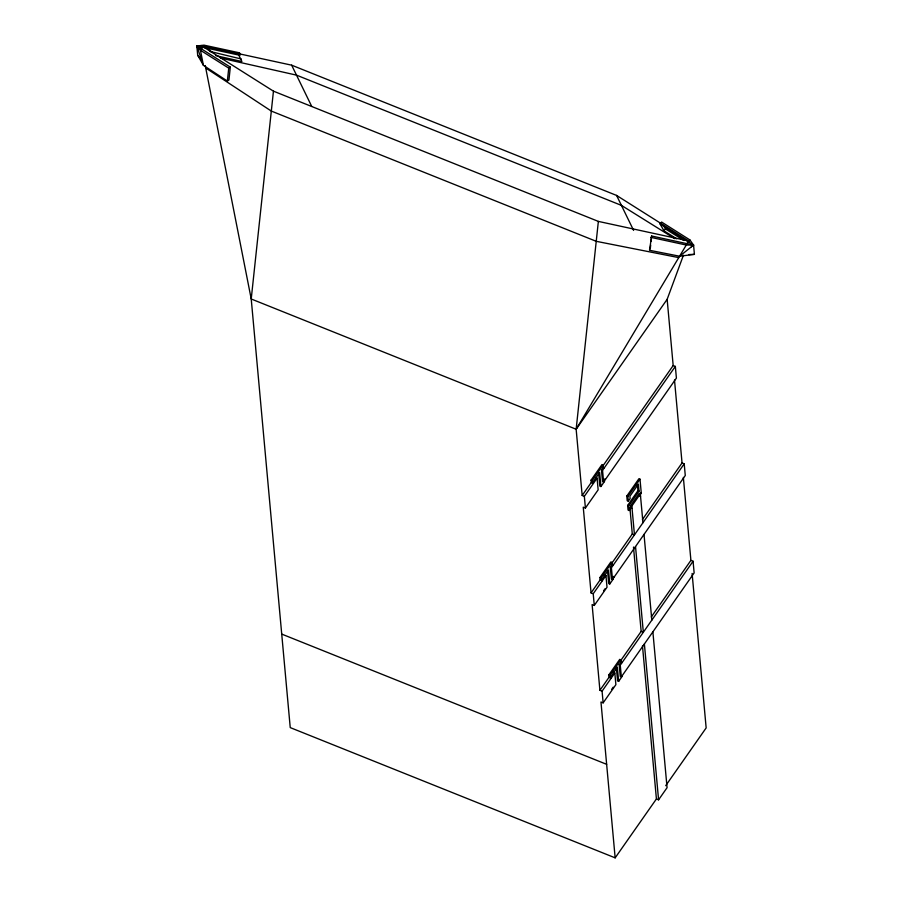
<?xml version="1.0" encoding="UTF-8"?>
<svg xmlns="http://www.w3.org/2000/svg" width="903" height="903" viewBox="0 0 903 903"><rect width="100%" height="100%" fill="white"/><g stroke="black" fill="none" stroke-linecap="round" stroke-linejoin="round"><path stroke-width="1.35" d="M227.353 81.067L228.741 68.143L230.321 67.115L196.843 45.974L197.689 55.241L203.412 65.332L227.353 81.067L228.944 80.04L230.321 67.115M240.514 54.981L239.464 52.825L204.033 45.15L196.843 45.974L203.412 65.332L200.443 50.275L202.035 49.247L201.313 45.601L273.451 91.158L251.226 298.995L290.235 727.604L615.157 857.85L656.413 798.952L642.485 645.893M615.157 857.85L600.969 701.992L603.136 702.861L602.075 691.167L599.908 690.298L592.108 604.581L594.276 605.45L593.215 593.756L591.047 592.887L583.248 507.17L585.415 508.039L584.343 496.345L582.175 495.476L576.148 429.241L598.362 221.404L273.451 91.158M679.62 256.226L693.572 245.097L651.65 236.01L649.494 250.278L679.62 256.226L694.418 254.353L693.572 245.097L689.892 239.916L661.606 222.048L660.093 223.944L663.919 230.829L676.674 238.776M650.262 248.923L650.679 245.052M651.097 241.18L651.65 236.01M215.84 55.647L241.914 61.517L238.776 55.06L239.464 52.825M205.241 65.535L251.226 298.995L576.148 429.241L667.148 299.311L683.436 255.21M576.148 429.241L688.696 240.977L616.568 195.42L291.646 65.174L201.313 45.601L203.344 47.385L238.776 55.06M687.081 243.686L688.696 240.977L598.362 221.404M582.175 495.476L591.284 482.484L591.07 480.148L601.985 464.56L603.069 464.989L603.283 467.325L601.466 469.932L602.527 481.615L603.61 482.055L676.403 378.109L675.342 366.415L673.175 365.546L667.148 299.311M598.554 472.088L599.84 486.119L600.924 486.548L599.637 472.529L592.357 482.924L592.154 480.588L603.069 464.989M603.001 465.745L673.175 365.546M584.343 496.345L597.086 478.161L596.003 477.721M603.61 482.055L602.549 470.361L675.342 366.415M585.415 508.039L598.147 489.844L597.086 478.161M600.924 486.548L604.558 481.355L603.475 480.927M637.439 485.08L637.958 490.69L627.641 505.42L628.07 510.093L629.154 510.522L628.725 505.849L639.042 491.119L638.398 484.11L629.91 496.232L630.113 498.58L628.296 501.176L627.213 500.736L626.795 496.063L638.918 478.737L640.001 479.177L641.277 493.196L640.069 494.934M628.296 501.176L627.867 496.503L640.001 479.177M629.154 510.522L630.971 507.926L630.757 505.59L639.245 493.467L640.329 493.896L642.959 522.735M629.888 507.497L632.292 533.989L634.459 534.858L631.84 506.019L640.329 493.896M591.047 592.887L600.145 579.895L599.931 577.559L610.857 561.971L611.929 562.4L612.144 564.736L610.326 567.344L611.387 579.026L612.471 579.466L685.275 475.52L684.214 463.826L682.047 462.957L674.496 380.005M607.55 570.91L608.701 583.53L609.785 583.97L608.509 569.94L601.229 580.336L601.014 577.999L611.929 562.4M611.85 563.179L632.292 533.989M642.405 519.552L682.047 462.957M593.215 593.756L605.947 575.572L603.78 574.703M612.471 579.466L611.41 567.773L684.214 463.826M603.61 590.81L605.066 588.722M594.276 605.45L607.019 587.255L605.947 575.572M609.785 583.97L613.419 578.767L612.336 578.338M599.908 690.298L609.006 677.306L608.791 674.97L619.718 659.382L620.801 659.811L621.016 662.147L619.187 664.755L620.259 676.437L621.343 676.878L694.136 572.931L693.075 561.237L690.908 560.368L683.357 477.416M621.208 675.749L622.291 676.178L618.645 681.381L617.562 680.941L616.286 666.911L617.37 667.351L610.089 677.747L609.875 675.41L620.801 659.811M620.711 660.59L641.164 631.4L633.488 547.06M651.277 616.963L690.908 560.368M602.075 691.167L614.819 672.983L612.652 672.114M621.343 676.878L620.271 665.184L693.075 561.237M611.737 689.26L613.193 687.183M603.136 702.861L615.88 684.666L614.819 672.983M665.714 785.666L706.157 727.92L692.104 573.45M656.413 798.952L658.58 799.821L667.069 787.687L652.88 631.829M663.919 230.829L665.432 228.922L663.513 225.479M688.391 241.812L689.892 239.916M691.382 246.722L693.572 245.097L660.093 223.944M688.808 254.567L694.418 254.353M693.572 245.097L686.303 245.04L650.871 237.365M678.751 257.615L596.24 241.315L271.318 111.069L205.726 67.996M198.479 49.642L196.843 45.974L202.046 47.103M209.812 51.403L241.236 58.977M220.546 58.04L296.489 75.13L621.411 205.376L674.902 238.719M603.283 467.325L604.367 467.765M601.466 469.932L602.549 470.361M637.958 490.69L639.042 491.119M640.204 492.767L641.277 493.196M604.344 479.019L605.428 479.448M639.459 495.803L640.543 496.232M591.07 480.148L592.154 480.588M626.795 496.063L627.867 496.503M591.284 482.484L593.44 483.353M630.757 505.59L631.84 506.019M627.641 505.42L628.725 505.849M630.971 507.926L632.055 508.366M612.144 564.736L613.227 565.176M610.326 567.344L611.41 567.773M613.216 576.43L614.3 576.859M599.931 577.559L601.014 577.999M600.145 579.895L602.312 580.764M641.164 631.4L643.331 632.269L635.531 546.552M621.016 662.147L622.099 662.588M619.187 664.755L620.271 665.184M608.791 674.97L609.875 675.41M609.006 677.306L611.173 678.176M281.725 634.087L606.647 764.333M665.432 228.922L683.977 240.491M228.741 68.143L200.443 50.275L196.843 45.974M206.132 46.979L212.408 52.487M197.689 55.241L200.127 58.266M616.568 195.42L633.613 230.423M291.646 65.174L311.738 106.441M644.02 534.418L651.819 620.147M644.392 643.963L658.58 799.821M617.37 667.351L618.645 681.381"/></g></svg>
